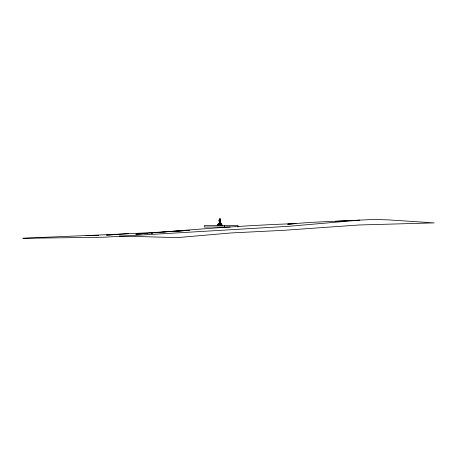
<?xml version="1.0" encoding="UTF-8"?>
<svg xmlns="http://www.w3.org/2000/svg" width="457" height="457" viewBox="0 0 457 457"><rect width="100%" height="100%" fill="white"/><g stroke="black" fill="none" stroke-linecap="round" stroke-linejoin="round"><path stroke-width="0.69" d="M220.451 221.788L220 218.709M220.451 223.821L220.177 223.519C219.531 222.388 221.708 220.794 220.251 219.657L220.28 218.852M219.046 223.821L219.337 223.302L219.034 220.52L219.446 219.429M219.337 223.302L219.349 220.754L219.034 220.52M218.555 225.695L218.932 223.821L218.932 224.381M219.966 223.176L220.377 221.491L220.56 221.788M217.583 225.695L218.246 223.821L221.371 223.821L222.039 225.695M219.143 220.52L219.234 219.566M219.6 219.429L219.948 218.709M218.052 224.381L218.48 223.821L218.48 224.381M219.72 218.88L219.828 219.32L219.331 219.429M141.413 233.904L135.775 234.235C189.141 229.911 242.513 225.387 296.033 223.604L288.218 224.147M119.311 236.035L177.493 237.6L231.122 232.95L283.323 230.339L359.048 224.987L434.15 222.896L388.581 219.891L373.917 219.446L359.836 220.114L288.921 226.289L103.91 237.234L22.85 238.291C76.479 235.772 130.131 234.127 183.714 230.751M287.459 224.181L310.314 222.399L359.836 220.114M106.378 235.115L128.777 233.596M178.139 230.985L189.364 230.271L162.852 231.922M106.944 235.109L113.085 234.727M151.278 233.321L152.684 233.236M144.235 233.738L147.051 233.573M335.238 221.377L349.394 220.588M86.167 235.486L98.695 235.452M220.56 221.531L220.263 221.839M219.966 223.364L220.285 223.519M230.231 227.015L204.479 227.015L204.479 225.49L237.948 225.49L237.948 227.015M221.708 225.695L221.142 223.821L221.142 224.381M220.971 224.381L220.691 223.821L220.691 224.381M220.263 225.695L220.131 223.821L220.131 224.381M224.621 225.49L224.621 227.015M221.874 225.695L221.874 224.381L217.749 224.381L217.749 225.695M221.565 224.381L221.565 225.695M221.371 223.821L221.371 224.381M220.337 223.519L220.337 223.821M220.228 224.381L220.228 225.695M219.223 223.302L219.16 223.821M218.646 224.381L218.646 225.695M218.246 223.821L218.246 224.381M219.88 223.284L219.514 223.473L219.88 223.284"/></g></svg>
